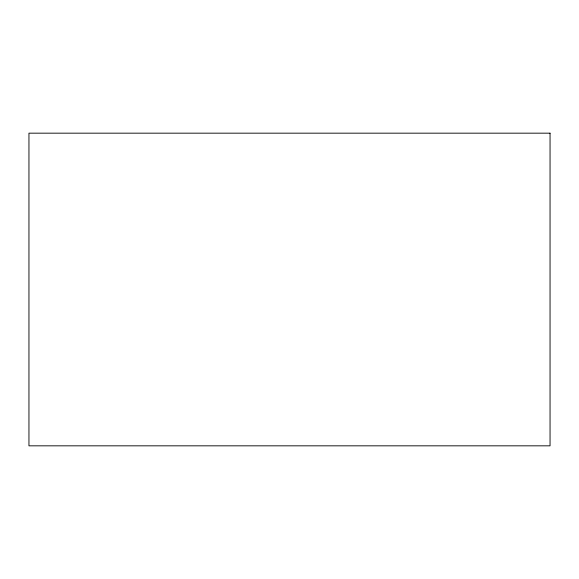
<?xml version="1.0" encoding="UTF-8"?>
<svg xmlns="http://www.w3.org/2000/svg" width="579" height="579" viewBox="0 0 579 579"><rect width="100%" height="100%" fill="white"/><g stroke="black" fill="none" stroke-linecap="round" stroke-linejoin="round"><path stroke-width="0.87" d="M550.05 133.17L28.95 133.17L28.95 445.83L550.05 445.83L550.05 133.17"/></g></svg>
